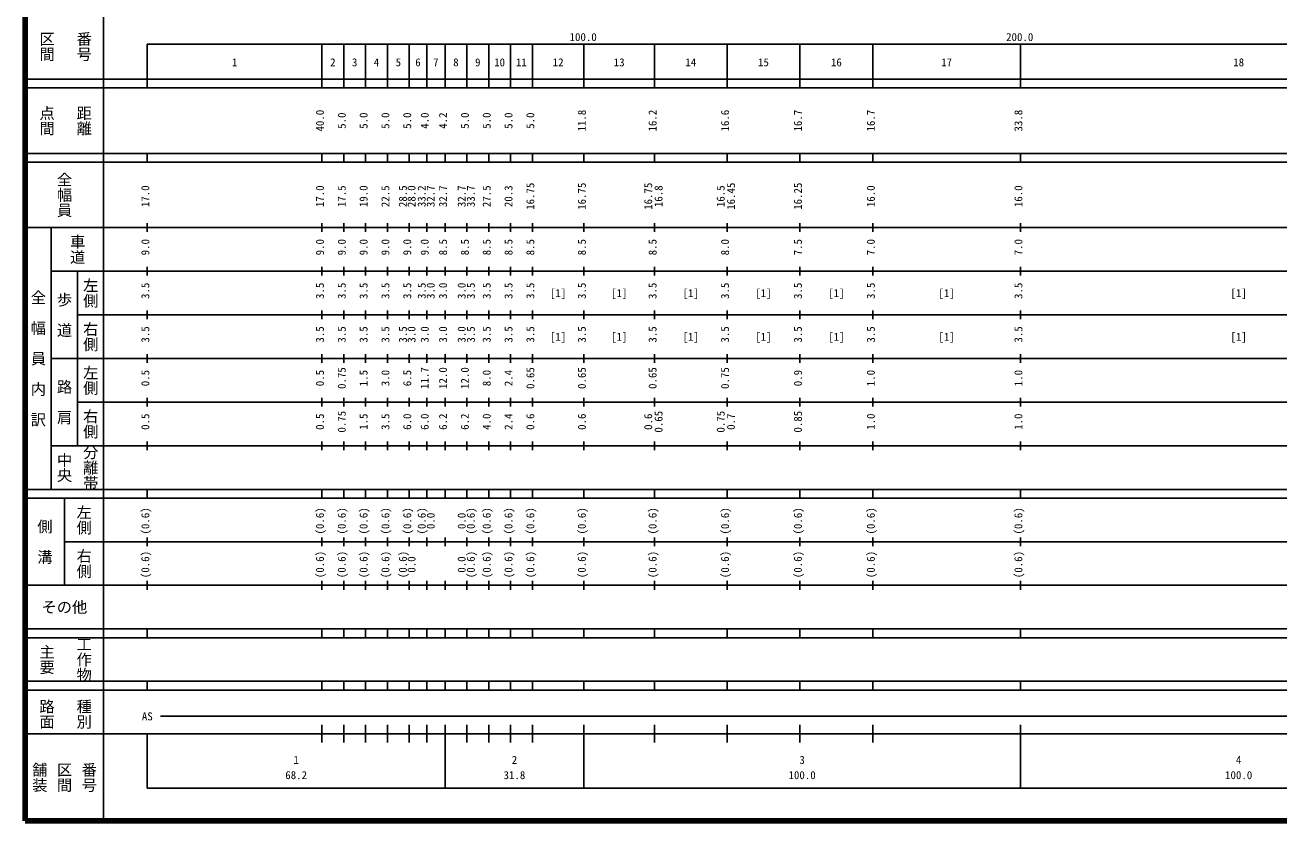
# Model space of a CAD drawing. Units: millimetres on the paper, enlarged 1000 times. Extents: x 40000 to 680000, y 20000 to 380000.
# Drawn here: x 40000 to 327223, y 20000 to 202409 of the extents above; entities that cross this region are included whole.
import ezdxf
from ezdxf.enums import TextEntityAlignment as Align

# ---------------------------------------------------------------- set-up
doc = ezdxf.new("R2010")
doc.units = ezdxf.units.MM
doc.header["$LTSCALE"] = 1000
doc.layers.add('M-TTL', color=2, linetype='Continuous', lineweight=140)
doc.layers.add('M-TTL-BAND', color=7, linetype='Continuous', lineweight=25)
doc.styles.add('@ＭＳ ゴシック', font='')
doc.styles.add('ＭＳ ゴシック', font='')
doc.styles.get('@ＭＳ ゴシック').set_extended_font_data('@MS Gothic')
doc.styles.get('ＭＳ ゴシック').set_extended_font_data('MS Gothic')

msp = doc.modelspace()

# ---------------------------------------------------------------- linework, layer by layer
at = {"layer": 'M-TTL'}
for p, q in [((40000, 380000), (40000, 20000)), ((40000, 20000), (680000, 20000))]:
    msp.add_line(p, q, dxfattribs=at)
at = {"layer": 'M-TTL-BAND'}
for p, q in [((58000, 370000), (58000, 20000)), ((68000, 198000), (579000, 198000)), ((68000, 198000), (68000, 188000)), ((108000, 188000), (108000, 198000)), ((113000, 188000), (113000, 198000)), ((118000, 188000), (118000, 198000)), ((123000, 188000), (123000, 198000)), ((128000, 188000), (128000, 198000)), ((132000, 188000), (132000, 198000)), ((136200, 188000), (136200, 198000)), ((141200, 188000), (141200, 198000)), ((146200, 188000), (146200, 198000)), ((151200, 188000), (151200, 198000)), ((156200, 188000), (156200, 198000)), ((168000, 188000), (168000, 198000)), ((184200, 188000), (184200, 198000)), ((200800, 188000), (200800, 198000)), ((217500, 188000), (217500, 198000)), ((234200, 188000), (234200, 198000)), ((268000, 188000), (268000, 198000)), ((40000, 190000), (579000, 190000)), ((40000, 188000), (579000, 188000)), ((40000, 173000), (579000, 173000)), ((68000, 171000), (68000, 173000)), ((108000, 171000), (108000, 173000)), ((113000, 171000), (113000, 173000)), ((118000, 171000), (118000, 173000)), ((123000, 171000), (123000, 173000)), ((128000, 171000), (128000, 173000)), ((132000, 171000), (132000, 173000)), ((136200, 171000), (136200, 173000)), ((141200, 171000), (141200, 173000)), ((146200, 171000), (146200, 173000)), ((151200, 171000), (151200, 173000)), ((156200, 171000), (156200, 173000)), ((168000, 171000), (168000, 173000)), ((184200, 171000), (184200, 173000)), ((200800, 171000), (200800, 173000)), ((217500, 171000), (217500, 173000)), ((234200, 171000), (234200, 173000)), ((268000, 171000), (268000, 173000)), ((40000, 171000), (579000, 171000)), ((40000, 156000), (579000, 156000)), ((46000, 96000), (46000, 156000)), ((68000, 155000), (68000, 157000)), ((108000, 155000), (108000, 157000)), ((113000, 155000), (113000, 157000)), ((118000, 155000), (118000, 157000)), ((123000, 155000), (123000, 157000)), ((128000, 155000), (128000, 157000)), ((132000, 155000), (132000, 157000)), ((136200, 155000), (136200, 157000)), ((141200, 155000), (141200, 157000)), ((146200, 155000), (146200, 157000)), ((151200, 155000), (151200, 157000)), ((156200, 155000), (156200, 157000)), ((168000, 155000), (168000, 157000)), ((184200, 155000), (184200, 157000)), ((200800, 155000), (200800, 157000)), ((217500, 155000), (217500, 157000)), ((234200, 155000), (234200, 157000)), ((268000, 155000), (268000, 157000)), ((68000, 145000), (68000, 147000)), ((108000, 145000), (108000, 147000)), ((113000, 145000), (113000, 147000)), ((118000, 145000), (118000, 147000)), ((123000, 145000), (123000, 147000)), ((128000, 145000), (128000, 147000)), ((132000, 145000), (132000, 147000)), ((136200, 145000), (136200, 147000)), ((141200, 145000), (141200, 147000)), ((146200, 145000), (146200, 147000)), ((151200, 145000), (151200, 147000)), ((156200, 145000), (156200, 147000)), ((168000, 145000), (168000, 147000)), ((184200, 145000), (184200, 147000)), ((200800, 145000), (200800, 147000)), ((217500, 145000), (217500, 147000)), ((234200, 145000), (234200, 147000)), ((268000, 145000), (268000, 147000)), ((46000, 146000), (579000, 146000)), ((52000, 146000), (52000, 106000)), ((52000, 136000), (579000, 136000)), ((68000, 135000), (68000, 137000)), ((108000, 135000), (108000, 137000)), ((113000, 135000), (113000, 137000)), ((118000, 135000), (118000, 137000)), ((123000, 135000), (123000, 137000)), ((128000, 135000), (128000, 137000)), ((132000, 135000), (132000, 137000)), ((136200, 135000), (136200, 137000)), ((141200, 135000), (141200, 137000)), ((146200, 135000), (146200, 137000)), ((151200, 135000), (151200, 137000)), ((156200, 135000), (156200, 137000)), ((168000, 135000), (168000, 137000)), ((184200, 135000), (184200, 137000)), ((200800, 135000), (200800, 137000)), ((217500, 135000), (217500, 137000)), ((234200, 135000), (234200, 137000)), ((268000, 135000), (268000, 137000)), ((68000, 125000), (68000, 127000)), ((108000, 125000), (108000, 127000)), ((113000, 125000), (113000, 127000)), ((118000, 125000), (118000, 127000)), ((123000, 125000), (123000, 127000)), ((128000, 125000), (128000, 127000)), ((132000, 125000), (132000, 127000)), ((136200, 125000), (136200, 127000)), ((141200, 125000), (141200, 127000)), ((146200, 125000), (146200, 127000)), ((151200, 125000), (151200, 127000)), ((156200, 125000), (156200, 127000)), ((168000, 125000), (168000, 127000)), ((184200, 125000), (184200, 127000)), ((200800, 125000), (200800, 127000)), ((217500, 125000), (217500, 127000)), ((234200, 125000), (234200, 127000)), ((268000, 125000), (268000, 127000)), ((46000, 126000), (579000, 126000)), ((52000, 116000), (579000, 116000)), ((68000, 115000), (68000, 117000)), ((108000, 115000), (108000, 117000)), ((113000, 115000), (113000, 117000)), ((118000, 115000), (118000, 117000)), ((123000, 115000), (123000, 117000)), ((128000, 115000), (128000, 117000)), ((132000, 115000), (132000, 117000)), ((136200, 115000), (136200, 117000)), ((141200, 115000), (141200, 117000)), ((146200, 115000), (146200, 117000)), ((151200, 115000), (151200, 117000)), ((156200, 115000), (156200, 117000)), ((168000, 115000), (168000, 117000)), ((184200, 115000), (184200, 117000)), ((200800, 115000), (200800, 117000)), ((217500, 115000), (217500, 117000)), ((234200, 115000), (234200, 117000)), ((268000, 115000), (268000, 117000)), ((68000, 105000), (68000, 107000)), ((108000, 105000), (108000, 107000)), ((113000, 105000), (113000, 107000)), ((118000, 105000), (118000, 107000)), ((123000, 105000), (123000, 107000)), ((128000, 105000), (128000, 107000)), ((132000, 105000), (132000, 107000)), ((136200, 105000), (136200, 107000)), ((141200, 105000), (141200, 107000)), ((146200, 105000), (146200, 107000)), ((151200, 105000), (151200, 107000)), ((156200, 105000), (156200, 107000)), ((168000, 105000), (168000, 107000)), ((184200, 105000), (184200, 107000)), ((200800, 105000), (200800, 107000)), ((217500, 105000), (217500, 107000)), ((234200, 105000), (234200, 107000)), ((268000, 105000), (268000, 107000)), ((46000, 106000), (579000, 106000)), ((40000, 96000), (579000, 96000)), ((68000, 94000), (68000, 96000)), ((108000, 94000), (108000, 96000)), ((113000, 94000), (113000, 96000)), ((118000, 94000), (118000, 96000)), ((123000, 94000), (123000, 96000)), ((128000, 94000), (128000, 96000)), ((132000, 94000), (132000, 96000)), ((136200, 94000), (136200, 96000)), ((141200, 94000), (141200, 96000)), ((146200, 94000), (146200, 96000)), ((151200, 94000), (151200, 96000)), ((156200, 94000), (156200, 96000)), ((168000, 94000), (168000, 96000)), ((184200, 94000), (184200, 96000)), ((200800, 94000), (200800, 96000)), ((217500, 94000), (217500, 96000)), ((234200, 94000), (234200, 96000)), ((268000, 94000), (268000, 96000)), ((40000, 94000), (579000, 94000)), ((49000, 94000), (49000, 74000)), ((49000, 84000), (579000, 84000)), ((68000, 83000), (68000, 85000)), ((108000, 83000), (108000, 85000)), ((113000, 83000), (113000, 85000)), ((118000, 83000), (118000, 85000)), ((123000, 83000), (123000, 85000)), ((128000, 83000), (128000, 85000)), ((132000, 83000), (132000, 85000)), ((136200, 83000), (136200, 85000)), ((141200, 83000), (141200, 85000)), ((146200, 83000), (146200, 85000)), ((151200, 83000), (151200, 85000)), ((156200, 83000), (156200, 85000)), ((168000, 83000), (168000, 85000)), ((184200, 83000), (184200, 85000)), ((200800, 83000), (200800, 85000)), ((217500, 83000), (217500, 85000)), ((234200, 83000), (234200, 85000)), ((268000, 83000), (268000, 85000)), ((68000, 73000), (68000, 75000)), ((108000, 73000), (108000, 75000)), ((113000, 73000), (113000, 75000)), ((118000, 73000), (118000, 75000)), ((123000, 73000), (123000, 75000)), ((128000, 73000), (128000, 75000)), ((132000, 73000), (132000, 75000)), ((136200, 73000), (136200, 75000)), ((141200, 73000), (141200, 75000)), ((146200, 73000), (146200, 75000)), ((151200, 73000), (151200, 75000)), ((156200, 73000), (156200, 75000)), ((168000, 73000), (168000, 75000)), ((184200, 73000), (184200, 75000)), ((200800, 73000), (200800, 75000)), ((217500, 73000), (217500, 75000)), ((234200, 73000), (234200, 75000)), ((268000, 73000), (268000, 75000)), ((40000, 74000), (579000, 74000)), ((40000, 64000), (579000, 64000)), ((68000, 62000), (68000, 64000)), ((108000, 62000), (108000, 64000)), ((113000, 62000), (113000, 64000)), ((118000, 62000), (118000, 64000)), ((123000, 62000), (123000, 64000)), ((128000, 62000), (128000, 64000)), ((132000, 62000), (132000, 64000)), ((136200, 62000), (136200, 64000)), ((141200, 62000), (141200, 64000)), ((146200, 62000), (146200, 64000)), ((151200, 62000), (151200, 64000)), ((156200, 62000), (156200, 64000)), ((168000, 62000), (168000, 64000)), ((184200, 62000), (184200, 64000)), ((200800, 62000), (200800, 64000)), ((217500, 62000), (217500, 64000)), ((234200, 62000), (234200, 64000)), ((268000, 62000), (268000, 64000)), ((40000, 62000), (579000, 62000)), ((40000, 52000), (579000, 52000)), ((68000, 50000), (68000, 52000)), ((108000, 50000), (108000, 52000)), ((113000, 50000), (113000, 52000)), ((118000, 50000), (118000, 52000)), ((123000, 50000), (123000, 52000)), ((128000, 50000), (128000, 52000)), ((132000, 50000), (132000, 52000)), ((136200, 50000), (136200, 52000)), ((141200, 50000), (141200, 52000)), ((146200, 50000), (146200, 52000)), ((151200, 50000), (151200, 52000)), ((156200, 50000), (156200, 52000)), ((168000, 50000), (168000, 52000)), ((184200, 50000), (184200, 52000)), ((200800, 50000), (200800, 52000)), ((217500, 50000), (217500, 52000)), ((234200, 50000), (234200, 52000)), ((268000, 50000), (268000, 52000)), ((40000, 50000), (579000, 50000)), ((71000, 44000), (574200, 44000)), ((108000, 38000), (108000, 42000)), ((113000, 38000), (113000, 42000)), ((118000, 38000), (118000, 42000)), ((123000, 38000), (123000, 42000)), ((128000, 38000), (128000, 42000)), ((132000, 38000), (132000, 42000)), ((136200, 27500), (136200, 42000)), ((141200, 38000), (141200, 42000)), ((146200, 38000), (146200, 42000)), ((151200, 38000), (151200, 42000)), ((156200, 38000), (156200, 42000)), ((168000, 27500), (168000, 42000)), ((184200, 38000), (184200, 42000)), ((200800, 38000), (200800, 42000)), ((217500, 38000), (217500, 42000)), ((234200, 38000), (234200, 42000)), ((268000, 27500), (268000, 42000)), ((40000, 40000), (579000, 40000)), ((68000, 40000), (68000, 27500)), ((68000, 27500), (579000, 27500))]:
    msp.add_line(p, q, dxfattribs=at)

# ---------------------------------------------------------------- texts
at = {"layer": 'M-TTL-BAND', "style": '@ＭＳ ゴシック'}
for s, p in [('区間', (45000, 197500)), ('番号', (53500, 197500)), ('点間', (45000, 180500)), ('距離', (53500, 180500)), ('全幅員', (49000, 163500)), ('車道', (52000, 151000)), ('左側', (55000, 141000)), ('全\u3000幅\u3000員\u3000内\u3000訳', (43000, 126000)), ('歩\u3000道', (49000, 136000)), ('右側', (55000, 131000)), ('左側', (55000, 121000)), ('路\u3000肩', (49000, 116000)), ('右側', (55000, 111000)), ('中央', (49000, 101000)), ('分離帯', (55000, 101000)), ('左側', (53500, 89000)), ('側\u3000溝', (44500, 84000)), ('右側', (53500, 79000)), ('主要', (45000, 57000)), ('工作物', (53500, 57000)), ('路面', (45000, 44500)), ('種別', (53500, 44500)), ('舗装', (43333, 30000)), ('区間', (49000, 30000)), ('番号', (54667, 30000))]:
    msp.add_text(s, height=2566, rotation=270, dxfattribs=at).set_placement(p, align=Align.MIDDLE_CENTER)
at = {"layer": 'M-TTL-BAND', "style": 'ＭＳ ゴシック'}
for s, p in [('100.0', (167844, 198195)), ('200.0', (267844, 198195)), ('1', (88000, 192405)), ('2', (110500, 192405)), ('3', (115500, 192405)), ('4', (120500, 192405)), ('5', (125500, 192405)), ('6', (130000, 192405)), ('7', (134100, 192405)), ('8', (138700, 192405)), ('9', (143700, 192405)), ('10', (148700, 192405)), ('11', (153700, 192405)), ('12', (162100, 192405)), ('13', (176100, 192405)), ('14', (192500, 192405)), ('15', (209150, 192405)), ('16', (225850, 192405)), ('17', (251100, 192405)), ('18', (318000, 192405)), ('[1]', (162100, 139500)), ('[1]', (176100, 139500)), ('[1]', (192500, 139500)), ('[1]', (209150, 139500)), ('[1]', (225850, 139500)), ('[1]', (251100, 139500)), ('[1]', (318000, 139500)), ('[1]', (162100, 129500)), ('[1]', (176100, 129500)), ('[1]', (192500, 129500)), ('[1]', (209150, 129500)), ('[1]', (225850, 129500)), ('[1]', (251100, 129500)), ('[1]', (318000, 129500)), ('AS', (68000, 42500)), ('1', (102100, 32523)), ('2', (152100, 32523)), ('3', (218000, 32523)), ('4', (318000, 32523)), ('68.2', (102100, 29033)), ('31.8', (152100, 29033)), ('100.0', (218000, 29033)), ('100.0', (318000, 29033))]:
    msp.add_text(s, height=1833, dxfattribs=at).set_placement(p, align=Align.BOTTOM_CENTER)
for s, p in [('40.0', (109000, 180500)), ('5.0', (114000, 180500)), ('5.0', (119000, 180500)), ('5.0', (124000, 180500)), ('5.0', (129000, 180500)), ('4.0', (133000, 180500)), ('4.2', (137200, 180500)), ('5.0', (142200, 180500)), ('5.0', (147200, 180500)), ('5.0', (152200, 180500)), ('5.0', (157200, 180500)), ('11.8', (169000, 180500)), ('16.2', (185200, 180500)), ('16.6', (201800, 180500)), ('16.7', (218500, 180500)), ('16.7', (235200, 180500)), ('33.8', (269000, 180500)), ('17.0', (69000, 163174)), ('17.0', (109000, 163174)), ('17.5', (114000, 163174)), ('19.0', (119000, 163174)), ('22.5', (124000, 163174)), ('28.5', (128000, 163174)), ('28.0', (129986, 163174)), ('33.2', (132315, 163174)), ('32.7', (134370, 163174)), ('32.7', (137200, 163174)), ('32.7', (141463, 163174)), ('33.7', (143570, 163174)), ('27.5', (147200, 163174)), ('20.3', (152200, 163174)), ('16.75', (157200, 163174)), ('16.75', (169000, 163174)), ('16.75', (184200, 163174)), ('16.8', (186570, 163174)), ('16.5', (200800, 163174)), ('16.45', (203170, 163174)), ('16.25', (218500, 163174)), ('16.0', (235200, 163174)), ('16.0', (269000, 163174)), ('9.0', (69000, 151500)), ('9.0', (109000, 151500)), ('9.0', (114000, 151500)), ('9.0', (119000, 151500)), ('9.0', (124000, 151500)), ('9.0', (129000, 151500)), ('9.0', (133000, 151500)), ('8.5', (137200, 151500)), ('8.5', (142200, 151500)), ('8.5', (147200, 151500)), ('8.5', (152200, 151500)), ('8.5', (157200, 151500)), ('8.5', (169000, 151500)), ('8.5', (185200, 151500)), ('8.0', (201800, 151500)), ('7.5', (218500, 151500)), ('7.0', (235200, 151500)), ('7.0', (269000, 151500)), ('3.5', (69000, 141500)), ('3.5', (109000, 141500)), ('3.5', (114000, 141500)), ('3.5', (119000, 141500)), ('3.5', (124000, 141500)), ('3.5', (129000, 141500)), ('3.5', (132315, 141500)), ('3.0', (134370, 141500)), ('3.0', (137200, 141500)), ('3.0', (141463, 141500)), ('3.5', (143570, 141500)), ('3.5', (147200, 141500)), ('3.5', (152200, 141500)), ('3.5', (157200, 141500)), ('3.5', (169000, 141500)), ('3.5', (185200, 141500)), ('3.5', (201800, 141500)), ('3.5', (218500, 141500)), ('3.5', (235200, 141500)), ('3.5', (269000, 141500)), ('3.5', (69000, 131500)), ('3.5', (109000, 131500)), ('3.5', (114000, 131500)), ('3.5', (119000, 131500)), ('3.5', (124000, 131500)), ('3.5', (128000, 131500)), ('3.0', (129986, 131500)), ('3.0', (133000, 131500)), ('3.0', (137200, 131500)), ('3.0', (141463, 131500)), ('3.5', (143570, 131500)), ('3.5', (147200, 131500)), ('3.5', (152200, 131500)), ('3.5', (157200, 131500)), ('3.5', (169000, 131500)), ('3.5', (185200, 131500)), ('3.5', (201800, 131500)), ('3.5', (218500, 131500)), ('3.5', (235200, 131500)), ('3.5', (269000, 131500)), ('0.75', (114000, 121500)), ('11.7', (133000, 121500)), ('12.0', (137200, 121500)), ('12.0', (142200, 121500)), ('0.65', (157200, 121500)), ('0.65', (169000, 121500)), ('0.65', (185200, 121500)), ('0.75', (201800, 121500)), ('0.5', (69000, 121500)), ('0.5', (109000, 121500)), ('1.5', (119000, 121500)), ('3.0', (124000, 121500)), ('6.5', (129000, 121500)), ('8.0', (147200, 121500)), ('2.4', (152200, 121500)), ('0.9', (218500, 121500)), ('1.0', (235200, 121500)), ('1.0', (269000, 121500)), ('0.5', (69000, 111500)), ('0.5', (109000, 111500)), ('0.75', (114000, 111500)), ('1.5', (119000, 111500)), ('3.5', (124000, 111500)), ('6.0', (129000, 111500)), ('6.0', (133000, 111500)), ('6.2', (137200, 111500)), ('6.2', (142200, 111500)), ('4.0', (147200, 111500)), ('2.4', (152200, 111500)), ('0.6', (157200, 111500)), ('0.6', (169000, 111500)), ('0.6', (184200, 111500)), ('0.65', (186570, 111500)), ('0.75', (200800, 111500)), ('0.7', (203170, 111500)), ('0.85', (218500, 111500)), ('1.0', (235200, 111500)), ('1.0', (269000, 111500)), ('(0.6)', (69000, 88764)), ('(0.6)', (109000, 88764)), ('(0.6)', (114000, 88764)), ('(0.6)', (119000, 88764)), ('(0.6)', (124000, 88764)), ('(0.6)', (129000, 88764)), ('(0.6)', (132315, 88764)), ('0.0', (134370, 88764)), ('0.0', (141463, 88764)), ('(0.6)', (143570, 88764)), ('(0.6)', (147200, 88764)), ('(0.6)', (152200, 88764)), ('(0.6)', (157200, 88764)), ('(0.6)', (169000, 88764)), ('(0.6)', (185200, 88764)), ('(0.6)', (201800, 88764)), ('(0.6)', (218500, 88764)), ('(0.6)', (235200, 88764)), ('(0.6)', (269000, 88764)), ('(0.6)', (69000, 78764)), ('(0.6)', (109000, 78764)), ('(0.6)', (114000, 78764)), ('(0.6)', (119000, 78764)), ('(0.6)', (124000, 78764)), ('(0.6)', (128000, 78764)), ('0.0', (129986, 78764)), ('0.0', (141463, 78764)), ('(0.6)', (143570, 78764)), ('(0.6)', (147200, 78764)), ('(0.6)', (152200, 78764)), ('(0.6)', (157200, 78764)), ('(0.6)', (169000, 78764)), ('(0.6)', (185200, 78764)), ('(0.6)', (201800, 78764)), ('(0.6)', (218500, 78764)), ('(0.6)', (235200, 78764)), ('(0.6)', (269000, 78764))]:
    msp.add_text(s, height=1833, rotation=90, dxfattribs=at).set_placement(p, align=Align.BOTTOM_CENTER)
msp.add_text('その他', height=2566, dxfattribs=at).set_placement((49000, 69000), align=Align.MIDDLE_CENTER)

doc.saveas('drawing.dxf')
